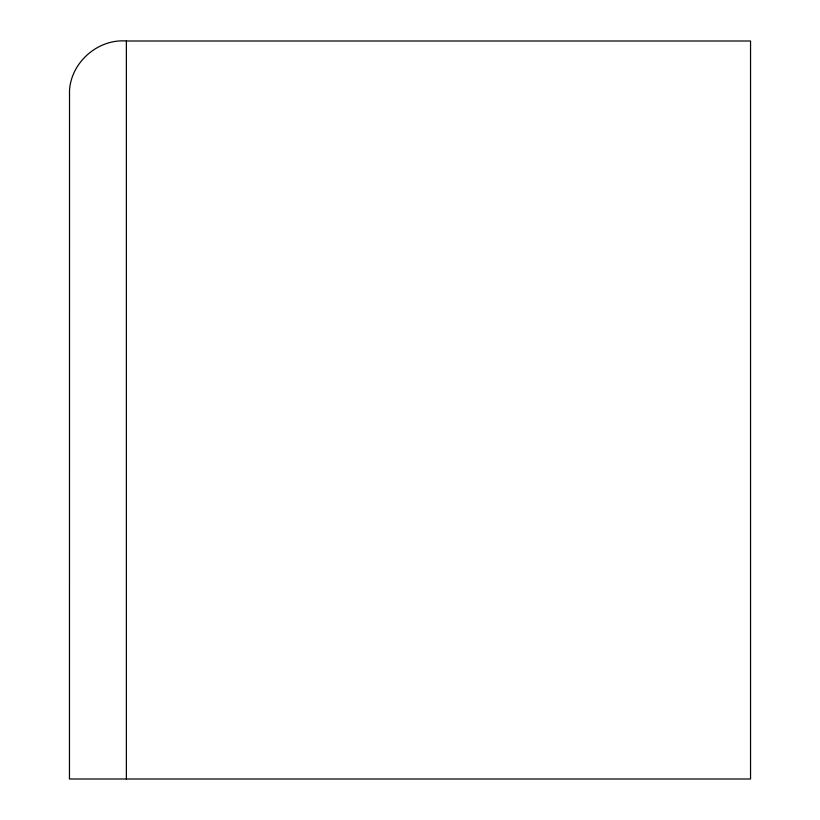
<?xml version="1.0" encoding="UTF-8"?>
<svg xmlns="http://www.w3.org/2000/svg" width="820" height="820" viewBox="0 0 820 820"><rect width="100%" height="100%" fill="white"/><g stroke="black" fill="none" stroke-linecap="round" stroke-linejoin="round"><path stroke-width="1.23" d="M126.372 41C98.113 38.735 71.258 62.043 69.526 90.354L69.454 779L750.546 779L750.546 41L126.372 41L126.372 779"/></g></svg>
